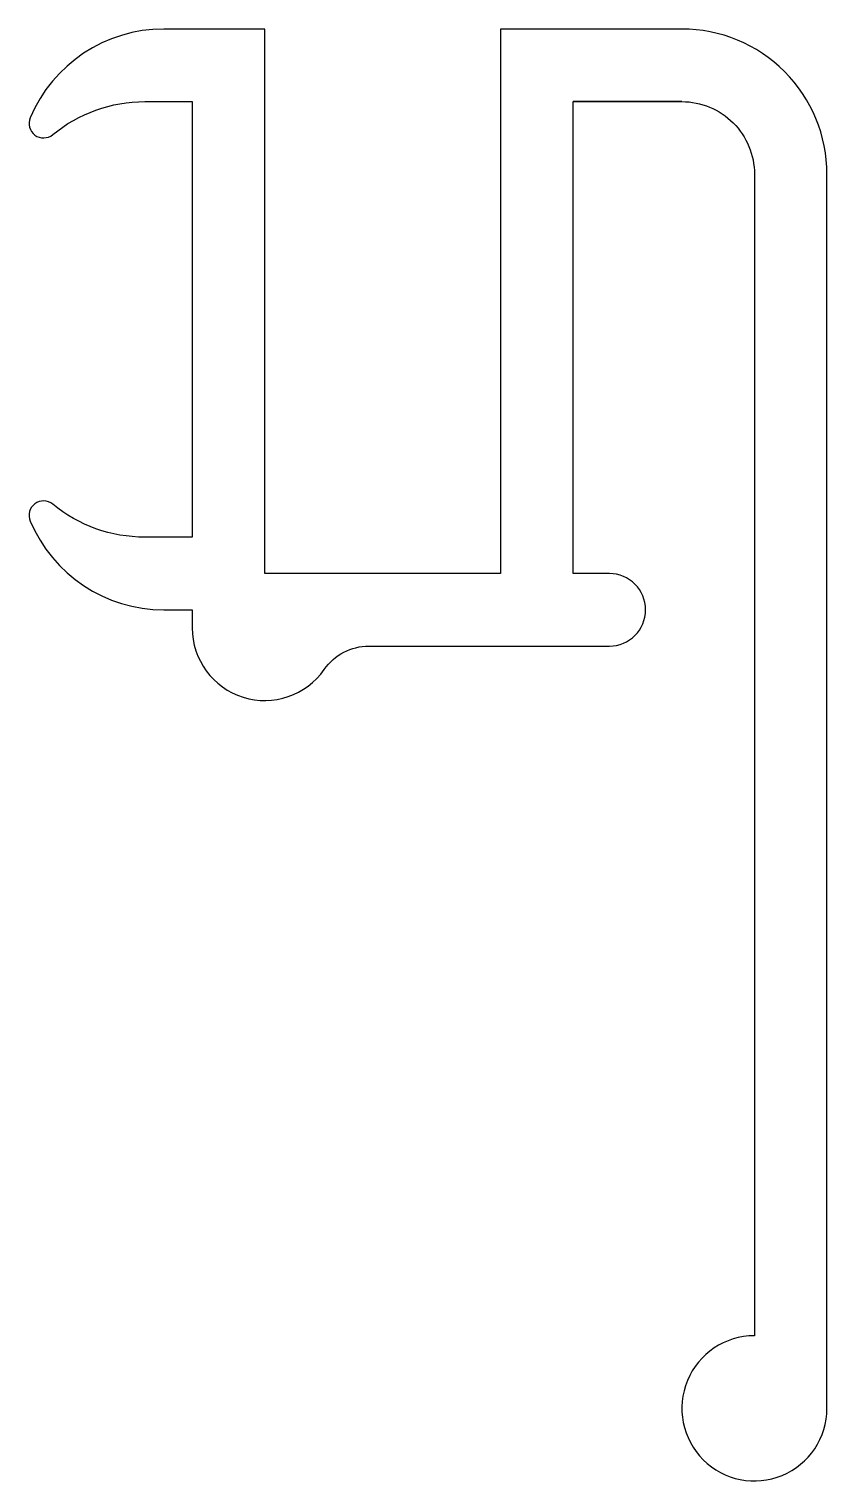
# Model space of a CAD drawing. Extents: x 143.3 to 165.3, y 193.9 to 233.9.
import ezdxf

# ---------------------------------------------------------------- set-up
doc = ezdxf.new("R2010")
doc.units = 0
doc.header["$LTSCALE"] = 15
doc.layers.add('ANA', color=220, linetype='CONTINUOUS')

msp = doc.modelspace()

# ---------------------------------------------------------------- linework, layer by layer
at = {"layer": 'ANA', "color": 0}
msp.add_lwpolyline([(146.463, 231.945), (147.77, 231.945), (147.77, 219.945), (146.463, 219.945, -0.173631), (143.924, 220.854, 0.783297), (143.302, 220.389, 0.301511), (146.987, 217.945), (147.77, 217.945), (147.77, 217.445, 0.734238), (151.411, 216.302, -0.245393), (152.642, 216.945), (159.27, 216.945, 1), (159.27, 218.945), (158.27, 218.945), (158.27, 231.945), (161.27, 231.945), (158.27, 231.945), (161.27, 231.945, -0.414214), (163.27, 229.945), (163.27, 197.945, 2.414214), (165.27, 195.945), (165.27, 229.945, 0.414214), (161.27, 233.945), (156.27, 233.945), (156.27, 218.945), (149.77, 218.945), (149.77, 233.945), (146.987, 233.945, 0.301511), (143.302, 231.5, 0.783297), (143.924, 231.036, -0.173631)], format="xyb", close=True, dxfattribs=at)

doc.saveas('drawing.dxf')
